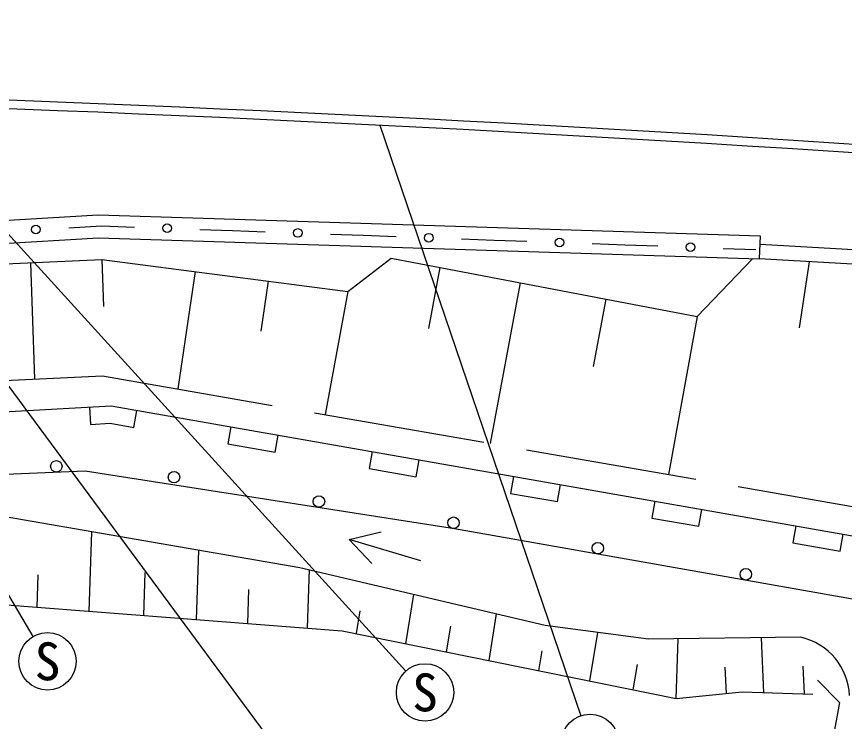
# Model space of a CAD drawing. Units: millimetres, scale not verified. Extents: x 40000 to 680000, y 20000 to 380000.
# Drawn here: x 392026 to 420894, y 272300 to 296869 of the extents above; entities that cross this region are included whole.
import ezdxf
from ezdxf.enums import TextEntityAlignment as Align

# ---------------------------------------------------------------- set-up
doc = ezdxf.new("R2010")
doc.units = ezdxf.units.MM
doc.header["$LTSCALE"] = 1000
doc.linetypes.add('CHAIN', pattern=[18.5, 12, -1.5, 3.5, -1.5])
doc.linetypes.add('DASHED', pattern=[7.5, 6, -1.5])
for name, color, linetype, lineweight in [('M-BGD', 7, 'Continuous', 25), ('M-BGD-EXST', 7, 'Continuous', 25), ('M-BMK', 2, 'CHAIN', 13), ('M-STR-STRC', 7, 'Continuous', 25)]:
    doc.layers.add(name, color=color, linetype=linetype, lineweight=lineweight)
doc.styles.add('ＭＳ ゴシック', font='')
doc.styles.get('ＭＳ ゴシック').set_extended_font_data('MS Gothic')

msp = doc.modelspace()

# ---------------------------------------------------------------- linework, layer by layer
at = {"layer": 'M-BGD'}
for p, q in [((380946, 289117), (394866, 289958)), ((394866, 289958), (417951, 289225)), ((393845, 289508), (394993, 289573)), ((394993, 289573), (396134, 289532)), ((398415, 289450), (399555, 289408)), ((399555, 289408), (400696, 289367)), ((402977, 289285), (404117, 289244)), ((381291, 288336), (394878, 289157)), ((394878, 289157), (417926, 288426)), ((404117, 289244), (405258, 289202)), ((407539, 289120), (408679, 289079)), ((408679, 289079), (409820, 289037)), ((417951, 289225), (417926, 288426)), ((412101, 288955), (413241, 288914)), ((413241, 288914), (414382, 288873)), ((416663, 288790), (417803, 288749)), ((381513, 287782), (394996, 288404)), ((394996, 288404), (403581, 287284)), ((394996, 288404), (395055, 286763)), ((403581, 287284), (405083, 288447)), ((405083, 288447), (415761, 286417)), ((415761, 286417), (417700, 288433)), ((392510, 288289), (392656, 284237)), ((406789, 288122), (406394, 285999)), ((419324, 286023), (419676, 288325)), ((398255, 287979), (397654, 283888)), ((400801, 287646), (400544, 285901)), ((409584, 287591), (408542, 281991)), ((403581, 287284), (402783, 282994)), ((412573, 287023), (412135, 284667)), ((415761, 286417), (414756, 280909)), ((383800, 282668), (395327, 283295)), ((383800, 282668), (395327, 283295)), ((394566, 283254), (394599, 282654)), ((395327, 283295), (507134, 263735)), ((395327, 283295), (507134, 263735)), ((396115, 282548), (396218, 283139)), ((394599, 282654), (395291, 282692)), ((395291, 282692), (396115, 282548)), ((399502, 282565), (399398, 281974)), ((401040, 281686), (401143, 282277)), ((399398, 281974), (401040, 281686)), ((404427, 281703), (404324, 281112)), ((405965, 280825), (406069, 281416)), ((384770, 280632), (394419, 281035)), ((394419, 281035), (407302, 279021)), ((404324, 281112), (405965, 280825)), ((409352, 280841), (409249, 280250)), ((410890, 279963), (410994, 280554)), ((409249, 280250), (410890, 279963)), ((414277, 279980), (414174, 279389)), ((401903, 277648), (390211, 279671)), ((415816, 279101), (415919, 279692)), ((414174, 279389), (415816, 279101)), ((394640, 278905), (394548, 276139)), ((407302, 279021), (477670, 266603)), ((419203, 279118), (419099, 278527)), ((420741, 278240), (420844, 278831)), ((419099, 278527), (420741, 278240)), ((398369, 278260), (398289, 275850)), ((396503, 277494), (396453, 275992)), ((410456, 275647), (401903, 277648)), ((402224, 277593), (402156, 275552)), ((392767, 277410), (392729, 276279)), ((400119, 276904), (400080, 275712)), ((405866, 276721), (405587, 275010)), ((391369, 276384), (403378, 275457)), ((403992, 276153), (403863, 275359)), ((408755, 276045), (408491, 274422)), ((403378, 275457), (415028, 273098)), ((407152, 275615), (407007, 274722)), ((414059, 275163), (410456, 275647)), ((412281, 275402), (412005, 273710)), ((419377, 275233), (414059, 275163)), ((415028, 273098), (415099, 275176)), ((417988, 275214), (418069, 273304)), ((410344, 274762), (410231, 274069)), ((413662, 274288), (413518, 273404)), ((416727, 274193), (416766, 273273)), ((419445, 274225), (419486, 273256)), ((419955, 273743), (420727, 272956)), ((420727, 272956), (420144, 269807))]:
    msp.add_line(p, q, dxfattribs=at)
at = {"layer": 'M-BGD', "linetype": 'DASHED'}
for p, q in [((383432, 283815), (395025, 284345)), ((395025, 284345), (508215, 264630))]:
    msp.add_line(p, q, dxfattribs=at)
at = {"layer": 'M-BGD'}
msp.add_lwpolyline([(415028, 273098), (417324, 273330), (419789, 273245)], dxfattribs=at)
for centre, radius in [((392696, 289444), 150), ((397274, 289491), 150), ((401836, 289326), 150), ((406398, 289161), 150), ((410960, 288996), 150), ((415522, 288831), 150), ((393414, 281193), 200), ((397517, 280812), 200), ((402570, 279966), 200), ((407265, 279226), 200), ((412297, 278338), 200), ((417457, 277429), 200)]:
    msp.add_circle(centre, radius, dxfattribs=at)
for centre, radius, start, end in [((323031, -720473), 1027816, 78.62927, 86.70789), ((323031, -720473), 1027516, 78.62913, 86.70789), ((350318, -781306), 1076060, 83.02441, 87.8532), ((350318, -781306), 1075760, 83.02438, 87.85311), ((363973, -666663), 957111, 82.8628, 86.76684), ((363973, -666663), 956611, 82.86329, 86.76684), ((418896, 273111), 2175, 2.4389, 77.207)]:
    msp.add_arc(centre, radius, start, end, dxfattribs=at)
at = {"layer": 'M-BGD-EXST'}
for p, q in [((387712, 293700), (405596, 274051)), ((381940, 293256), (392595, 275255)), ((404697, 293079), (411700, 272499)), ((403622, 278641), (404745, 278911)), ((406126, 277901), (403622, 278641)), ((403622, 278641), (404418, 277804))]:
    msp.add_line(p, q, dxfattribs=at)
for centre in [(393105, 274395), (406269, 273312), (412022, 271552)]:
    msp.add_circle(centre, 1000, dxfattribs=at)
at = {"layer": 'M-BMK'}
msp.add_arc((325187, -710993), 1013880, 81.78897, 87.38339, dxfattribs=at)
at = {"layer": 'M-STR-STRC'}
msp.add_line((384678, 293541), (402021, 270086), dxfattribs=at)

# ---------------------------------------------------------------- texts
at = {"layer": 'M-BGD-EXST', "style": 'ＭＳ ゴシック'}
for p in [(393105, 274395), (406269, 273312)]:
    msp.add_text('S', height=1320, dxfattribs=at).set_placement(p, align=Align.MIDDLE_CENTER)

doc.saveas('drawing.dxf')
